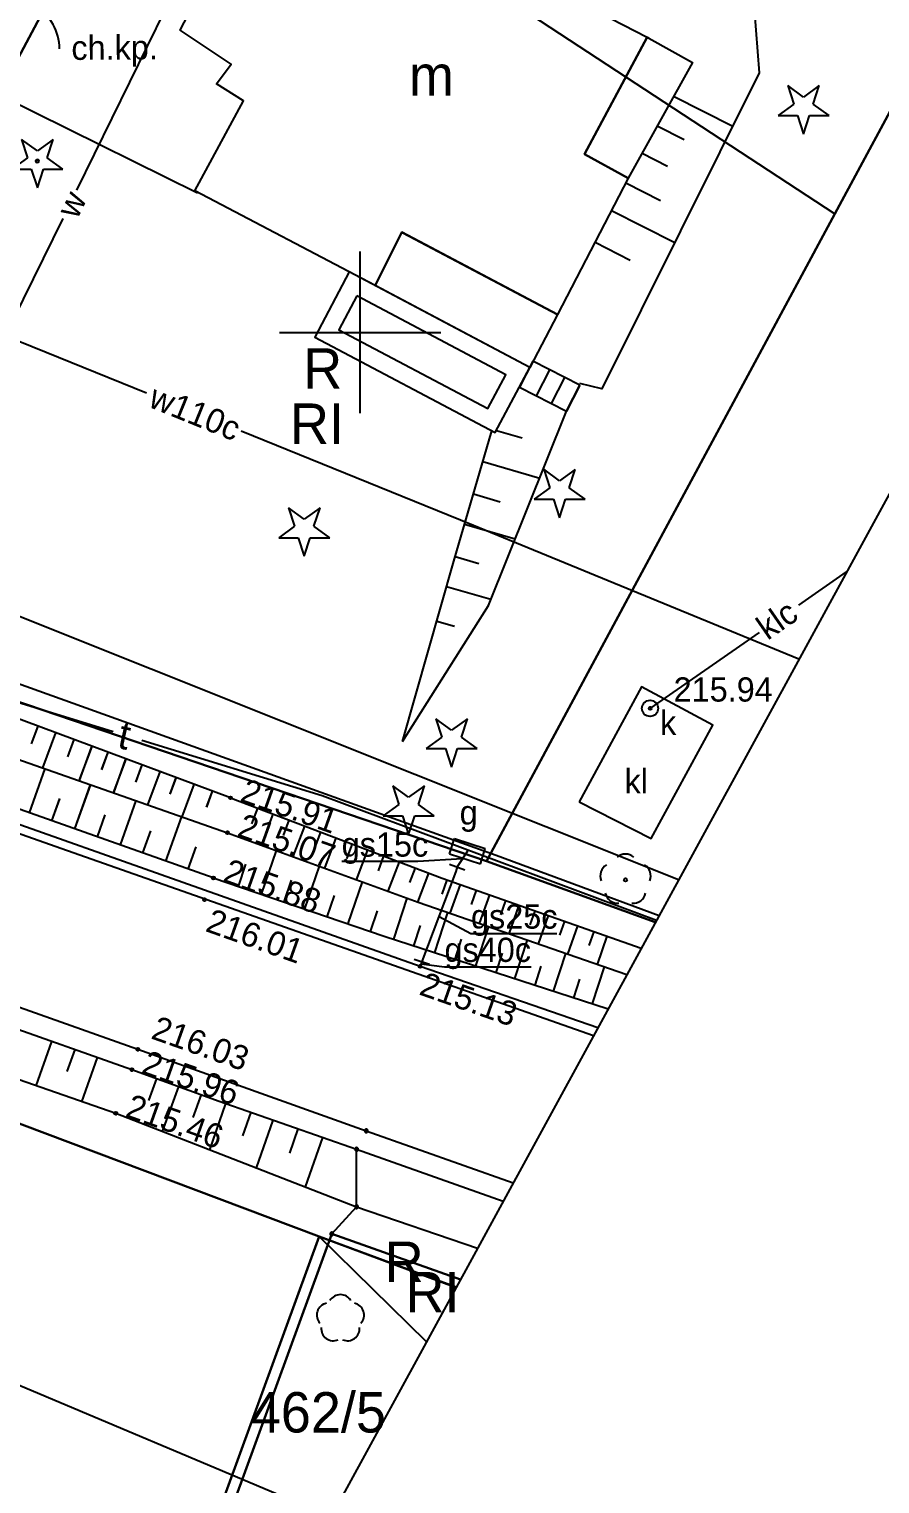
# Model space of a CAD drawing. Extents: x 7449598 to 7450455, y 5563374 to 5564952.
# Drawn here: x 7449689.76 to 7449716.08, y 5563514.35 to 5563559.39 of the extents above; entities that cross this region are included whole.
import ezdxf

# ---------------------------------------------------------------- set-up
doc = ezdxf.new("R2010")
doc.units = 0
for name, color, linetype in [('20', 7, 'Continuous'), ('60', 7, 'Continuous'), ('EBTPO_352', 7, 'Continuous'), ('EBUPO_314', 7, 'Continuous'), ('EDZPD_219', 7, 'Continuous'), ('Level 1', 7, 'Continuous'), ('Level 37', 7, 'Continuous'), ('SDRPK_420', 7, 'Continuous'), ('SDRPT_414', 7, 'Continuous'), ('SZOPO_902', 7, 'Continuous'), ('SZOPO_905', 7, 'Continuous'), ('SZZTZ_925', 7, 'Continuous'), ('SZZTZ_926', 7, 'Continuous'), ('UTTPO_586', 7, 'Continuous'), ('UWWPO_581', 7, 'Continuous'), ('Warstwa 1', 7, 'Continuous'), ('Warstwa 24', 7, 'Continuous'), ('Warstwa 26', 7, 'Continuous'), ('Warstwa 28', 7, 'Continuous'), ('Warstwa 29', 7, 'Continuous'), ('Warstwa 3', 7, 'Continuous'), ('Warstwa 39', 7, 'Continuous'), ('Warstwa 4', 7, 'Continuous'), ('Warstwa 45', 7, 'Continuous'), ('Warstwa 60', 7, 'Continuous'), ('Warstwa 8', 7, 'Continuous'), ('WUKPS_820', 7, 'Continuous'), ('WUKPS_823', 7, 'Continuous'), ('WUKPS_824', 7, 'Continuous')]:
    doc.layers.add(name, color=color, linetype=linetype)

# ---------------------------------------------------------------- blocks, each defined once
blk = doc.blocks.new('921_7')
at = {"layer": 'Warstwa 39'}
for p, q in [((-48.68669, 67.07032), (-30.0868, 9.77033)), ((0.11322, 31.67026), (-48.68669, 67.07032)), ((48.81324, 66.97016), (0.11322, 31.67026)), ((30.21316, 9.67023), (48.81324, 66.97016)), ((-30.0868, 9.77033), (-78.88682, -25.62957)), ((78.91307, -25.72982), (30.21316, 9.67023)), ((-78.88682, -25.62957), (-18.58686, -25.62967)), ((-18.58686, -25.62967), (0.01303, -83.02966)), ((0.01303, -83.02966), (18.71311, -25.72973)), ((18.71311, -25.72973), (78.91307, -25.72982))]:
    blk.add_line(p, q, dxfattribs=at)
blk.add_circle((0.01317, -0.02972), 4.5, dxfattribs=at)
for start, end in [(0, 180), (180, 0)]:
    blk.add_arc((0.01317, -0.02972), 4.5, start, end, dxfattribs=at)
blk = doc.blocks.new('140_16')
at = {"layer": 'Warstwa 45'}
blk.add_circle((0, 0), 4.5, dxfattribs=at)

msp = doc.modelspace()

# ---------------------------------------------------------------- linework, layer by layer
at = {"layer": '20'}
msp.add_lwpolyline([(7449690.075, 5563497.27), (7449699.12, 5563522.09), (7449703.1, 5563520.676)], dxfattribs=at)
at = {"layer": '60'}
for points in [[(7449700.24, 5563525.28), (7449700.24, 5563525.283), (7449700.24, 5563525.287), (7449700.239, 5563525.291), (7449700.238, 5563525.294), (7449700.237, 5563525.297), (7449700.236, 5563525.301), (7449700.234, 5563525.304), (7449700.232, 5563525.307), (7449700.23, 5563525.31), (7449700.228, 5563525.312), (7449700.226, 5563525.315), (7449700.223, 5563525.317), (7449700.22, 5563525.32), (7449700.218, 5563525.322), (7449700.214, 5563525.324), (7449700.211, 5563525.325), (7449700.208, 5563525.327), (7449700.205, 5563525.328), (7449700.201, 5563525.329), (7449700.198, 5563525.329), (7449700.194, 5563525.33), (7449700.191, 5563525.33), (7449700.187, 5563525.33), (7449700.184, 5563525.33), (7449700.18, 5563525.329), (7449700.177, 5563525.328), (7449700.174, 5563525.327), (7449700.17, 5563525.326), (7449700.167, 5563525.324), (7449700.164, 5563525.323), (7449700.161, 5563525.321), (7449700.158, 5563525.319), (7449700.156, 5563525.316), (7449700.153, 5563525.314), (7449700.151, 5563525.311), (7449700.149, 5563525.308), (7449700.147, 5563525.305), (7449700.145, 5563525.302), (7449700.144, 5563525.299), (7449700.143, 5563525.296), (7449700.141, 5563525.292), (7449700.141, 5563525.289), (7449700.14, 5563525.285), (7449700.14, 5563525.282), (7449700.14, 5563525.278), (7449700.14, 5563525.275), (7449700.141, 5563525.271), (7449700.141, 5563525.268), (7449700.143, 5563525.264), (7449700.144, 5563525.261), (7449700.145, 5563525.258), (7449700.147, 5563525.255), (7449700.149, 5563525.252), (7449700.151, 5563525.249), (7449700.153, 5563525.246), (7449700.156, 5563525.244), (7449700.158, 5563525.241), (7449700.161, 5563525.239), (7449700.164, 5563525.237), (7449700.167, 5563525.236), (7449700.17, 5563525.234), (7449700.174, 5563525.233), (7449700.177, 5563525.232), (7449700.18, 5563525.231), (7449700.184, 5563525.23), (7449700.187, 5563525.23), (7449700.191, 5563525.23), (7449700.194, 5563525.23), (7449700.198, 5563525.231), (7449700.201, 5563525.231), (7449700.205, 5563525.232), (7449700.208, 5563525.233), (7449700.211, 5563525.235), (7449700.214, 5563525.236), (7449700.218, 5563525.238), (7449700.22, 5563525.24), (7449700.223, 5563525.242), (7449700.226, 5563525.245), (7449700.228, 5563525.248), (7449700.23, 5563525.25), (7449700.232, 5563525.253), (7449700.234, 5563525.256), (7449700.236, 5563525.259), (7449700.237, 5563525.263), (7449700.238, 5563525.266), (7449700.239, 5563525.27), (7449700.24, 5563525.273), (7449700.24, 5563525.276), (7449700.24, 5563525.28)], [(7449699.94, 5563524.71), (7449699.94, 5563524.714), (7449699.94, 5563524.717), (7449699.939, 5563524.72), (7449699.938, 5563524.724), (7449699.937, 5563524.727), (7449699.936, 5563524.731), (7449699.934, 5563524.734), (7449699.932, 5563524.737), (7449699.93, 5563524.74), (7449699.928, 5563524.742), (7449699.926, 5563524.745), (7449699.923, 5563524.748), (7449699.92, 5563524.75), (7449699.918, 5563524.752), (7449699.914, 5563524.754), (7449699.911, 5563524.755), (7449699.908, 5563524.757), (7449699.905, 5563524.758), (7449699.901, 5563524.759), (7449699.898, 5563524.759), (7449699.894, 5563524.76), (7449699.891, 5563524.76), (7449699.887, 5563524.76), (7449699.884, 5563524.76), (7449699.88, 5563524.759), (7449699.877, 5563524.758), (7449699.873, 5563524.757), (7449699.87, 5563524.756), (7449699.867, 5563524.754), (7449699.864, 5563524.753), (7449699.861, 5563524.751), (7449699.858, 5563524.749), (7449699.856, 5563524.746), (7449699.853, 5563524.744), (7449699.851, 5563524.741), (7449699.849, 5563524.738), (7449699.847, 5563524.735), (7449699.845, 5563524.732), (7449699.844, 5563524.729), (7449699.843, 5563524.726), (7449699.842, 5563524.722), (7449699.841, 5563524.719), (7449699.84, 5563524.715), (7449699.84, 5563524.712), (7449699.84, 5563524.708), (7449699.84, 5563524.705), (7449699.841, 5563524.701), (7449699.842, 5563524.698), (7449699.843, 5563524.694), (7449699.844, 5563524.691), (7449699.845, 5563524.688), (7449699.847, 5563524.685), (7449699.849, 5563524.682), (7449699.851, 5563524.679), (7449699.853, 5563524.676), (7449699.856, 5563524.674), (7449699.858, 5563524.671), (7449699.861, 5563524.669), (7449699.864, 5563524.667), (7449699.867, 5563524.666), (7449699.87, 5563524.664), (7449699.873, 5563524.663), (7449699.877, 5563524.662), (7449699.88, 5563524.661), (7449699.884, 5563524.66), (7449699.887, 5563524.66), (7449699.891, 5563524.66), (7449699.894, 5563524.66), (7449699.898, 5563524.661), (7449699.901, 5563524.661), (7449699.905, 5563524.662), (7449699.908, 5563524.663), (7449699.911, 5563524.665), (7449699.914, 5563524.666), (7449699.918, 5563524.668), (7449699.92, 5563524.67), (7449699.923, 5563524.673), (7449699.926, 5563524.675), (7449699.928, 5563524.678), (7449699.93, 5563524.68), (7449699.932, 5563524.683), (7449699.934, 5563524.686), (7449699.936, 5563524.689), (7449699.937, 5563524.693), (7449699.938, 5563524.696), (7449699.939, 5563524.7), (7449699.94, 5563524.703), (7449699.94, 5563524.707), (7449699.94, 5563524.71)], [(7449699.94, 5563522.93), (7449699.94, 5563522.934), (7449699.94, 5563522.937), (7449699.939, 5563522.941), (7449699.938, 5563522.944), (7449699.937, 5563522.947), (7449699.936, 5563522.951), (7449699.934, 5563522.954), (7449699.932, 5563522.957), (7449699.93, 5563522.96), (7449699.928, 5563522.962), (7449699.926, 5563522.965), (7449699.923, 5563522.968), (7449699.92, 5563522.97), (7449699.918, 5563522.972), (7449699.914, 5563522.974), (7449699.911, 5563522.975), (7449699.908, 5563522.977), (7449699.905, 5563522.978), (7449699.901, 5563522.979), (7449699.898, 5563522.979), (7449699.894, 5563522.98), (7449699.891, 5563522.98), (7449699.887, 5563522.98), (7449699.884, 5563522.98), (7449699.88, 5563522.979), (7449699.877, 5563522.978), (7449699.873, 5563522.977), (7449699.87, 5563522.976), (7449699.867, 5563522.974), (7449699.864, 5563522.973), (7449699.861, 5563522.971), (7449699.858, 5563522.969), (7449699.856, 5563522.966), (7449699.853, 5563522.964), (7449699.851, 5563522.961), (7449699.849, 5563522.958), (7449699.847, 5563522.955), (7449699.845, 5563522.952), (7449699.844, 5563522.949), (7449699.843, 5563522.946), (7449699.842, 5563522.942), (7449699.841, 5563522.939), (7449699.84, 5563522.935), (7449699.84, 5563522.932), (7449699.84, 5563522.928), (7449699.84, 5563522.925), (7449699.841, 5563522.921), (7449699.842, 5563522.918), (7449699.843, 5563522.914), (7449699.844, 5563522.911), (7449699.845, 5563522.908), (7449699.847, 5563522.905), (7449699.849, 5563522.902), (7449699.851, 5563522.899), (7449699.853, 5563522.896), (7449699.856, 5563522.894), (7449699.858, 5563522.891), (7449699.861, 5563522.889), (7449699.864, 5563522.887), (7449699.867, 5563522.886), (7449699.87, 5563522.884), (7449699.873, 5563522.883), (7449699.877, 5563522.882), (7449699.88, 5563522.881), (7449699.884, 5563522.88), (7449699.887, 5563522.88), (7449699.891, 5563522.88), (7449699.894, 5563522.88), (7449699.898, 5563522.881), (7449699.901, 5563522.881), (7449699.905, 5563522.882), (7449699.908, 5563522.883), (7449699.911, 5563522.885), (7449699.914, 5563522.886), (7449699.918, 5563522.888), (7449699.92, 5563522.89), (7449699.923, 5563522.893), (7449699.926, 5563522.895), (7449699.928, 5563522.898), (7449699.93, 5563522.9), (7449699.932, 5563522.903), (7449699.934, 5563522.906), (7449699.936, 5563522.909), (7449699.937, 5563522.913), (7449699.938, 5563522.916), (7449699.939, 5563522.919), (7449699.94, 5563522.923), (7449699.94, 5563522.927), (7449699.94, 5563522.93)], [(7449699.17, 5563522.09), (7449699.17, 5563522.094), (7449699.169, 5563522.097), (7449699.169, 5563522.1), (7449699.168, 5563522.104), (7449699.167, 5563522.107), (7449699.166, 5563522.111), (7449699.164, 5563522.114), (7449699.162, 5563522.117), (7449699.16, 5563522.12), (7449699.158, 5563522.122), (7449699.156, 5563522.125), (7449699.153, 5563522.128), (7449699.15, 5563522.13), (7449699.147, 5563522.132), (7449699.145, 5563522.134), (7449699.141, 5563522.135), (7449699.138, 5563522.137), (7449699.135, 5563522.138), (7449699.131, 5563522.139), (7449699.128, 5563522.139), (7449699.124, 5563522.14), (7449699.121, 5563522.14), (7449699.117, 5563522.14), (7449699.114, 5563522.14), (7449699.11, 5563522.139), (7449699.107, 5563522.138), (7449699.104, 5563522.137), (7449699.1, 5563522.136), (7449699.097, 5563522.134), (7449699.094, 5563522.133), (7449699.091, 5563522.131), (7449699.088, 5563522.129), (7449699.086, 5563522.126), (7449699.083, 5563522.124), (7449699.081, 5563522.121), (7449699.079, 5563522.118), (7449699.077, 5563522.115), (7449699.075, 5563522.112), (7449699.074, 5563522.109), (7449699.072, 5563522.106), (7449699.072, 5563522.102), (7449699.071, 5563522.099), (7449699.07, 5563522.095), (7449699.07, 5563522.092), (7449699.07, 5563522.088), (7449699.07, 5563522.085), (7449699.071, 5563522.081), (7449699.072, 5563522.078), (7449699.072, 5563522.074), (7449699.074, 5563522.071), (7449699.075, 5563522.068), (7449699.077, 5563522.065), (7449699.079, 5563522.062), (7449699.081, 5563522.059), (7449699.083, 5563522.056), (7449699.086, 5563522.054), (7449699.088, 5563522.051), (7449699.091, 5563522.049), (7449699.094, 5563522.047), (7449699.097, 5563522.046), (7449699.1, 5563522.044), (7449699.104, 5563522.043), (7449699.107, 5563522.042), (7449699.11, 5563522.041), (7449699.114, 5563522.04), (7449699.117, 5563522.04), (7449699.121, 5563522.04), (7449699.124, 5563522.04), (7449699.128, 5563522.041), (7449699.131, 5563522.041), (7449699.135, 5563522.042), (7449699.138, 5563522.043), (7449699.141, 5563522.045), (7449699.145, 5563522.046), (7449699.147, 5563522.048), (7449699.15, 5563522.05), (7449699.153, 5563522.053), (7449699.156, 5563522.055), (7449699.158, 5563522.058), (7449699.16, 5563522.06), (7449699.162, 5563522.063), (7449699.164, 5563522.066), (7449699.166, 5563522.069), (7449699.167, 5563522.073), (7449699.168, 5563522.076), (7449699.169, 5563522.079), (7449699.169, 5563522.083), (7449699.17, 5563522.087), (7449699.17, 5563522.09)]]:
    msp.add_lwpolyline(points, dxfattribs=at)
at = {"layer": 'EBTPO_352'}
for p, q in [((7449705.458, 5563548.034), (7449705.869, 5563548.843)), ((7449705.924, 5563547.797), (7449706.336, 5563548.606))]:
    msp.add_line(p, q, dxfattribs=at)
at = {"layer": 'EBUPO_314'}
for points in [[(7449708.29, 5563554.77), (7449706.94, 5563555.52), (7449708.88, 5563559.14), (7449708.934, 5563559.11), (7449710.284, 5563558.36)], [(7449701.324, 5563553.082), (7449706.11, 5563550.55), (7449705.246, 5563548.918), (7449700.46, 5563551.45), (7449701.29, 5563553.1)]]:
    msp.add_lwpolyline(points, close=True, dxfattribs=at)
at = {"layer": 'EDZPD_219'}
for p, q in [((7449707.93, 5563593.25), (7449680.43, 5563541.62)), ((7449703.91, 5563533.63), (7449729.79, 5563581.76)), ((7449703.91, 5563533.63), (7449680.43, 5563541.62)), ((7449703.91, 5563533.63), (7449709.133, 5563531.736)), ((7449675.57, 5563530.74), (7449698.73, 5563522.01)), ((7449698.73, 5563522.01), (7449689.765, 5563497.382)), ((7449698.73, 5563522.01), (7449702.969, 5563520.435))]:
    msp.add_line(p, q, dxfattribs=at)
at = {"layer": 'Level 1'}
for p, q in [((7449709.696, 5563557.315), (7449711.527, 5563556.385)), ((7449709.194, 5563556.398), (7449710.021, 5563555.977)), ((7449708.723, 5563555.549), (7449709.515, 5563555.146)), ((7449708.219, 5563554.633), (7449709.292, 5563554.088)), ((7449707.777, 5563553.777), (7449709.735, 5563552.782)), ((7449707.267, 5563552.789), (7449708.359, 5563552.234)), ((7449704.214, 5563546.966), (7449705.018, 5563546.732)), ((7449703.797, 5563546), (7449705.555, 5563545.488)), ((7449703.505, 5563544.997), (7449704.334, 5563544.756)), ((7449703.234, 5563544.066), (7449704.8, 5563543.61)), ((7449702.942, 5563543.063), (7449703.675, 5563542.85)), ((7449702.676, 5563542.132), (7449704.047, 5563541.742)), ((7449702.37, 5563541.057), (7449702.916, 5563540.901))]:
    msp.add_line(p, q, dxfattribs=at)
at = {"layer": 'Level 37'}
for p, q in [((7449705.458, 5563548.034), (7449705.869, 5563548.843)), ((7449705.924, 5563547.797), (7449706.336, 5563548.606)), ((7449706.801, 5563548.369), (7449706.39, 5563547.56))]:
    msp.add_line(p, q, dxfattribs=at)
msp.add_lwpolyline([(7449706.801, 5563548.369), (7449705.346, 5563549.109), (7449704.934, 5563548.3), (7449706.39, 5563547.56)], close=True, dxfattribs=at)
at = {"layer": 'SDRPK_420'}
for points in [[(7449688.96, 5563557.29), (7449694.97, 5563554.32)], [(7449630.643, 5563550.108), (7449633.51, 5563549.09), (7449639.75, 5563546.86), (7449654.1, 5563541.71), (7449667.07, 5563537.01), (7449670.929, 5563535.637), (7449684.04, 5563531.03), (7449693.123, 5563527.806), (7449700.19, 5563525.28), (7449704.734, 5563523.67)], [(7449707.216, 5563528.22), (7449690.94, 5563533.95), (7449680.575, 5563537.601)], [(7449699.12, 5563522.09), (7449699.89, 5563522.93), (7449699.89, 5563524.71), (7449704.423, 5563523.1)]]:
    msp.add_lwpolyline(points, dxfattribs=at)
msp.add_open_spline([(7449691.16, 5563578.85), (7449687.947, 5563573.143), (7449684.75, 5563567.426), (7449681.57, 5563561.7), (7449680.707, 5563560.146), (7449679.849, 5563558.588), (7449679.03, 5563557.01), (7449678.235, 5563555.478), (7449677.517, 5563553.906), (7449676.73, 5563552.37), (7449675.334, 5563549.646), (7449674.128, 5563546.757), (7449672.48, 5563544.23), (7449671.935, 5563543.394), (7449671.017, 5563542.729), (7449670.15, 5563542.28), (7449669.57, 5563541.979), (7449668.78, 5563541.781), (7449668.14, 5563541.98), (7449667.916, 5563542.05), (7449667.691, 5563542.121), (7449667.467, 5563542.192)], degree=3, dxfattribs=at)
at = {"layer": 'SDRPT_414'}
msp.add_line((7449699.89, 5563522.93), (7449703.633, 5563521.653), dxfattribs=at)
at = {"layer": 'SZOPO_902'}
msp.add_lwpolyline([(7449703.1, 5563520.676), (7449699.12, 5563522.09), (7449690.075, 5563497.27)], dxfattribs=at)
at = {"layer": 'SZOPO_905'}
msp.add_arc((7449689.197, 5563558.79), 1.5, 359.6669, 59.6669, dxfattribs=at)
at = {"layer": 'SZZTZ_925'}
for p, q in [((7449713.233, 5563557.641), (7449713.419, 5563557.068)), ((7449713.721, 5563557.287), (7449713.233, 5563557.641)), ((7449714.208, 5563557.64), (7449713.721, 5563557.287)), ((7449714.022, 5563557.067), (7449714.208, 5563557.64)), ((7449713.419, 5563557.068), (7449712.931, 5563556.714)), ((7449714.509, 5563556.713), (7449714.022, 5563557.067)), ((7449712.931, 5563556.714), (7449713.534, 5563556.714)), ((7449713.534, 5563556.714), (7449713.72, 5563556.14)), ((7449713.72, 5563556.14), (7449713.907, 5563556.713)), ((7449713.907, 5563556.713), (7449714.509, 5563556.713)), ((7449705.683, 5563545.761), (7449705.869, 5563545.188)), ((7449706.171, 5563545.407), (7449705.683, 5563545.761)), ((7449706.658, 5563545.76), (7449706.171, 5563545.407)), ((7449706.472, 5563545.187), (7449706.658, 5563545.76)), ((7449705.869, 5563545.188), (7449705.381, 5563544.834)), ((7449706.959, 5563544.833), (7449706.472, 5563545.187)), ((7449705.381, 5563544.834), (7449705.984, 5563544.834)), ((7449705.984, 5563544.834), (7449706.17, 5563544.26)), ((7449706.17, 5563544.26), (7449706.357, 5563544.833)), ((7449706.357, 5563544.833), (7449706.959, 5563544.833)), ((7449697.783, 5563544.571), (7449697.969, 5563543.998)), ((7449698.271, 5563544.217), (7449697.783, 5563544.571)), ((7449698.758, 5563544.57), (7449698.271, 5563544.217)), ((7449698.572, 5563543.997), (7449698.758, 5563544.57)), ((7449697.969, 5563543.998), (7449697.481, 5563543.644)), ((7449699.059, 5563543.643), (7449698.572, 5563543.997)), ((7449697.481, 5563543.644), (7449698.084, 5563543.644)), ((7449698.084, 5563543.644), (7449698.27, 5563543.07)), ((7449698.27, 5563543.07), (7449698.457, 5563543.643)), ((7449698.457, 5563543.643), (7449699.059, 5563543.643)), ((7449702.343, 5563538.041), (7449702.529, 5563537.468)), ((7449702.831, 5563537.687), (7449702.343, 5563538.041)), ((7449703.318, 5563538.04), (7449702.831, 5563537.687)), ((7449703.132, 5563537.467), (7449703.318, 5563538.04)), ((7449702.529, 5563537.468), (7449702.041, 5563537.114)), ((7449703.619, 5563537.113), (7449703.132, 5563537.467)), ((7449702.041, 5563537.114), (7449702.644, 5563537.114)), ((7449702.644, 5563537.114), (7449702.83, 5563536.54)), ((7449702.83, 5563536.54), (7449703.017, 5563537.113)), ((7449703.017, 5563537.113), (7449703.619, 5563537.113)), ((7449701.013, 5563535.961), (7449701.199, 5563535.388)), ((7449701.501, 5563535.607), (7449701.013, 5563535.961)), ((7449701.988, 5563535.96), (7449701.501, 5563535.607)), ((7449701.802, 5563535.387), (7449701.988, 5563535.96)), ((7449701.199, 5563535.388), (7449700.711, 5563535.034)), ((7449702.289, 5563535.033), (7449701.802, 5563535.387)), ((7449700.711, 5563535.034), (7449701.314, 5563535.034)), ((7449701.314, 5563535.034), (7449701.5, 5563534.46)), ((7449701.5, 5563534.46), (7449701.687, 5563535.033)), ((7449701.687, 5563535.033), (7449702.289, 5563535.033))]:
    msp.add_line(p, q, dxfattribs=at)
at = {"layer": 'SZZTZ_926'}
for centre, start, end in [((7449699.033, 5563519.576), 102.1471, 221.8529), ((7449699.39, 5563519.835), 30.1471, 149.8529), ((7449699.747, 5563519.576), 318.1471, 77.8529), ((7449699.17, 5563519.157), 174.1472, 293.8529), ((7449699.61, 5563519.157), 246.1471, 5.8529)]:
    msp.add_arc(centre, 0.375, start, end, dxfattribs=at)
at = {"layer": 'UTTPO_586'}
msp.add_line((7449709.853, 5563533.056), (7449689.424, 5563541.211), dxfattribs=at)
for points in [[(7449669.311, 5563545.081), (7449679.065, 5563542.779), (7449688.698, 5563538.766), (7449692.355, 5563537.645)], [(7449693.241, 5563537.373), (7449698.828, 5563535.659), (7449709.172, 5563531.807)]]:
    msp.add_lwpolyline(points, dxfattribs=at)
at = {"layer": 'UWWPO_581'}
for points in [[(7449691.238, 5563554.407), (7449696.15, 5563564.447), (7449698.415, 5563563.474)], [(7449688.979, 5563549.791), (7449688.979, 5563549.791), (7449690.807, 5563553.527)], [(7449687.973, 5563518.025), (7449699.096, 5563513.336)]]:
    msp.add_lwpolyline(points, dxfattribs=at)
at = {"layer": 'Warstwa 1'}
for p, q in [((7449713.569, 5563541.556), (7449715.053, 5563542.587)), ((7449682.65, 5563541.56), (7449704.21, 5563533.82)), ((7449708.97, 5563538.36), (7449712.352, 5563540.711)), ((7449691.315, 5563536.122), (7449691.687, 5563537.147)), ((7449692.18, 5563536.969), (7449691.995, 5563536.458)), ((7449692.376, 5563535.749), (7449692.744, 5563536.764)), ((7449693.237, 5563536.586), (7449693.054, 5563536.08)), ((7449690.243, 5563536.499), (7449689.758, 5563535.13)), ((7449694.294, 5563536.203), (7449694.112, 5563535.702)), ((7449691.652, 5563536.004), (7449691.165, 5563534.631)), ((7449695.421, 5563535.795), (7449695.242, 5563535.299)), ((7449690.461, 5563534.881), (7449690.704, 5563535.566)), ((7449693.06, 5563535.508), (7449692.572, 5563534.132)), ((7449691.869, 5563534.382), (7449692.112, 5563535.069)), ((7449694.469, 5563535.013), (7449693.98, 5563533.633)), ((7449693.276, 5563533.883), (7449693.52, 5563534.572)), ((7449702.768, 5563533.854), (7449702.92, 5563534.33)), ((7449702.92, 5563534.33), (7449703.872, 5563534.026)), ((7449694.683, 5563533.384), (7449694.928, 5563534.074)), ((7449703.32, 5563533.94), (7449703, 5563533.45)), ((7449703.72, 5563533.55), (7449703.872, 5563534.026)), ((7449702.765, 5563533.536), (7449703.235, 5563533.364)), ((7449702.768, 5563533.854), (7449703.72, 5563533.55)), ((7449704.21, 5563533.82), (7449709.248, 5563531.946)), ((7449701.673, 5563530.599), (7449702.147, 5563530.441)), ((7449701.91, 5563530.52), (7449701.86, 5563530.37)), ((7449689.978, 5563526.678), (7449690.463, 5563528.05)), ((7449691.169, 5563527.8), (7449690.927, 5563527.115)), ((7449691.391, 5563526.183), (7449691.875, 5563527.55))]:
    msp.add_line(p, q, dxfattribs=at)
for points in [[(7449693.391, 5563548.121), (7449689.09, 5563549.86), (7449674.36, 5563555.71)], [(7449713.578, 5563539.883), (7449703.11, 5563544.19), (7449696.314, 5563546.938)], [(7449707.353, 5563528.472), (7449701.86, 5563530.37), (7449680.98, 5563537.76), (7449666.32, 5563542.92), (7449664.034, 5563543.745)], [(7449703.16, 5563533.7), (7449701.79, 5563533.62), (7449699.429, 5563533.62)], [(7449703, 5563533.45), (7449702.96, 5563533.31), (7449701.91, 5563530.52)], [(7449702.44, 5563531.92), (7449703.43, 5563531.39), (7449706.084, 5563531.39)], [(7449701.89, 5563530.45), (7449702.61, 5563530.36), (7449705.29, 5563530.36)]]:
    msp.add_lwpolyline(points, dxfattribs=at)
msp.add_lwpolyline([(7449706.78, 5563535.47), (7449709, 5563534.33), (7449710.91, 5563537.84), (7449708.71, 5563539.03)], close=True, dxfattribs=at)
for centre, radius in [((7449708.97, 5563538.36), 0.25), ((7449708.97, 5563538.36), 0.045), ((7449708.21, 5563533.05), 0.05), ((7449701.86, 5563530.37), 0.045)]:
    msp.add_circle(centre, radius, dxfattribs=at)
for centre, start, end in [((7449707.83, 5563533.174), 121.3077, 202.5477), ((7449708.21, 5563533.45), 49.2717, 130.7283), ((7449708.59, 5563533.174), 337.4523, 58.6923), ((7449707.975, 5563532.726), 193.2212, 274.8714), ((7449708.445, 5563532.726), 265.1286, 346.7788)]:
    msp.add_arc(centre, 0.4, start, end, dxfattribs=at)
at = {"layer": 'Warstwa 29'}
for p, q in [((7449694.05, 5563567.2), (7449687.94, 5563555.72)), ((7449687.94, 5563555.72), (7449694.05, 5563567.2)), ((7449694.05, 5563567.2), (7449714.69, 5563553.67)), ((7449714.69, 5563553.67), (7449720.51, 5563564.5)), ((7449720.51, 5563564.5), (7449714.69, 5563553.67)), ((7449703.91, 5563533.63), (7449714.69, 5563553.67)), ((7449714.69, 5563553.67), (7449703.91, 5563533.63)), ((7449680.43, 5563541.62), (7449703.91, 5563533.63)), ((7449703.91, 5563533.63), (7449680.43, 5563541.62)), ((7449703.91, 5563533.63), (7449709.133, 5563531.736)), ((7449709.133, 5563531.736), (7449703.91, 5563533.63)), ((7449698.73, 5563522.01), (7449678.24, 5563529.73)), ((7449678.24, 5563529.73), (7449698.73, 5563522.01)), ((7449698.73, 5563522.01), (7449689.765, 5563497.382)), ((7449689.765, 5563497.382), (7449698.73, 5563522.01)), ((7449702.969, 5563520.436), (7449698.73, 5563522.01)), ((7449702.049, 5563518.749), (7449698.73, 5563522.01)), ((7449698.73, 5563522.01), (7449702.969, 5563520.436))]:
    msp.add_line(p, q, dxfattribs=at)
at = {"layer": 'Warstwa 3'}
msp.add_lwpolyline([(7449699.15, 5563564.15), (7449704.06, 5563561.63), (7449708.88, 5563559.14), (7449706.94, 5563555.52), (7449708.29, 5563554.77), (7449706.11, 5563550.55), (7449701.29, 5563553.1), (7449700.46, 5563551.45), (7449694.89, 5563554.38), (7449696.39, 5563557.17), (7449695.56, 5563557.7), (7449696.01, 5563558.3), (7449694.43, 5563559.36), (7449696.39, 5563563.12), (7449697.97, 5563562.37), (7449698.79, 5563564.33)], close=True, dxfattribs=at)
at = {"layer": 'Warstwa 39'}
for points in [[(7449699.665, 5563551.871), (7449698.599, 5563549.855), (7449704.18, 5563546.902), (7449705.246, 5563548.918)], [(7449699.894, 5563551.127), (7449699.342, 5563550.084), (7449703.951, 5563547.645), (7449704.503, 5563548.689)]]:
    msp.add_lwpolyline(points, close=True, dxfattribs=at)
at = {"layer": 'Warstwa 60'}
for p, q in [((7449700, 5563547.5), (7449700, 5563552.5)), ((7449697.5, 5563550), (7449702.5, 5563550))]:
    msp.add_line(p, q, dxfattribs=at)
at = {"layer": 'Warstwa 8'}
msp.add_lwpolyline([(7450242.249, 5564757.195), (7450281.761, 5564736.224), (7450381.947, 5564923.763), (7450454.953, 5564884.917), (7450405.405, 5564791.854), (7450392.833, 5564798.548), (7450342.944, 5564703.75), (7450227.046, 5564484.373), (7450154.831, 5564348.788), (7449690.291, 5563497.193), (7449618.905, 5563522.751), (7449629.01, 5563547.14), (7449943.259, 5564118.2), (7449916.282, 5564132.943), (7449953.147, 5564197.693), (7449979.298, 5564183.674), (7450084.831, 5564375.475), (7450052.492, 5564392.854)], close=True, dxfattribs=at)
at = {"layer": 'WUKPS_820'}
for p, q in [((7449690.024, 5563537.809), (7449689.82, 5563537.262)), ((7449690.181, 5563536.517), (7449690.585, 5563537.6)), ((7449691.146, 5563537.392), (7449690.946, 5563536.855)), ((7449691.311, 5563536.12), (7449691.707, 5563537.183)), ((7449692.198, 5563537), (7449692.002, 5563536.473)), ((7449692.37, 5563535.748), (7449692.759, 5563536.791)), ((7449693.25, 5563536.608), (7449693.057, 5563536.091)), ((7449690.242, 5563536.496), (7449689.757, 5563535.13)), ((7449693.43, 5563535.376), (7449693.811, 5563536.4)), ((7449694.302, 5563536.217), (7449694.113, 5563535.71)), ((7449691.65, 5563536.001), (7449691.165, 5563534.631)), ((7449694.489, 5563535.004), (7449694.863, 5563536.008)), ((7449695.424, 5563535.799), (7449695.239, 5563535.302)), ((7449690.461, 5563534.881), (7449690.704, 5563535.564)), ((7449693.059, 5563535.506), (7449692.572, 5563534.132)), ((7449696.822, 5563535.273), (7449696.639, 5563534.79)), ((7449691.869, 5563534.382), (7449692.112, 5563535.068)), ((7449694.468, 5563535.011), (7449693.98, 5563533.633)), ((7449696.946, 5563534.128), (7449697.31, 5563535.087)), ((7449697.798, 5563534.902), (7449697.617, 5563534.426)), ((7449693.276, 5563533.883), (7449693.52, 5563534.571)), ((7449697.927, 5563533.771), (7449698.286, 5563534.717)), ((7449698.774, 5563534.532), (7449698.596, 5563534.062)), ((7449698.908, 5563533.413), (7449699.262, 5563534.347)), ((7449694.683, 5563533.384), (7449694.928, 5563534.074)), ((7449697.399, 5563533.963), (7449696.938, 5563532.606)), ((7449699.75, 5563534.162), (7449699.575, 5563533.698)), ((7449699.889, 5563533.055), (7449700.239, 5563533.977)), ((7449696.233, 5563532.845), (7449696.466, 5563533.532)), ((7449698.73, 5563533.478), (7449698.279, 5563532.15)), ((7449700.727, 5563533.791), (7449700.553, 5563533.334)), ((7449700.87, 5563532.697), (7449701.215, 5563533.606)), ((7449701.703, 5563533.421), (7449701.532, 5563532.97)), ((7449697.644, 5563532.366), (7449697.872, 5563533.037)), ((7449700.06, 5563532.993), (7449699.619, 5563531.695)), ((7449701.781, 5563532.365), (7449702.121, 5563533.262)), ((7449702.68, 5563533.054), (7449702.523, 5563532.609)), ((7449698.984, 5563531.911), (7449699.207, 5563532.567)), ((7449702.786, 5563532.017), (7449703.1, 5563532.907)), ((7449703.589, 5563532.734), (7449703.433, 5563532.29)), ((7449703.697, 5563531.7), (7449704.009, 5563532.587)), ((7449700.324, 5563531.455), (7449700.542, 5563532.096)), ((7449701.443, 5563532.488), (7449701.03, 5563531.219)), ((7449704.499, 5563532.414), (7449704.343, 5563531.972)), ((7449704.608, 5563531.383), (7449704.919, 5563532.267)), ((7449705.409, 5563532.094), (7449705.254, 5563531.654)), ((7449701.666, 5563531.012), (7449701.87, 5563531.639)), ((7449702.706, 5563532.045), (7449702.302, 5563530.805)), ((7449703.969, 5563531.606), (7449703.574, 5563530.391)), ((7449705.519, 5563531.066), (7449705.829, 5563531.947)), ((7449706.318, 5563531.774), (7449706.164, 5563531.335)), ((7449706.43, 5563530.749), (7449706.738, 5563531.626)), ((7449702.938, 5563530.598), (7449703.138, 5563531.212)), ((7449705.163, 5563531.191), (7449704.775, 5563530)), ((7449707.228, 5563531.454), (7449707.074, 5563531.016)), ((7449707.34, 5563530.432), (7449707.648, 5563531.306)), ((7449704.21, 5563530.184), (7449704.405, 5563530.785)), ((7449706.356, 5563530.775), (7449705.976, 5563529.609)), ((7449705.411, 5563529.793), (7449705.602, 5563530.382)), ((7449707.549, 5563530.359), (7449707.177, 5563529.218)), ((7449706.612, 5563529.402), (7449706.8, 5563529.978)), ((7449693.696, 5563526.901), (7449693.449, 5563526.215)), ((7449693.888, 5563525.262), (7449694.389, 5563526.651)), ((7449695.082, 5563526.401), (7449694.828, 5563525.698)), ((7449695.344, 5563524.696), (7449695.846, 5563526.127)), ((7449696.613, 5563525.859), (7449696.357, 5563525.13)), ((7449696.791, 5563524.133), (7449697.31, 5563525.614)), ((7449698.077, 5563525.345), (7449697.813, 5563524.592)), ((7449698.307, 5563523.544), (7449698.844, 5563525.077))]:
    msp.add_line(p, q, dxfattribs=at)
at = {"layer": 'WUKPS_823'}
msp.add_line((7449670.272, 5563535.191), (7449692.934, 5563527.176), dxfattribs=at)
for points in [[(7449695.985, 5563535.59), (7449682.66, 5563540.55), (7449681.58, 5563544.33), (7449688.37, 5563557.73)], [(7449701.31, 5563537.33), (7449702.9, 5563542.92), (7449704.076, 5563546.957)], [(7449695.457, 5563533.109), (7449680.82, 5563538.298)], [(7449695.985, 5563535.59), (7449702.54, 5563533.104), (7449708.698, 5563530.937)], [(7449695.457, 5563533.109), (7449700.747, 5563531.311), (7449707.672, 5563529.056)], [(7449692.934, 5563527.176), (7449695.637, 5563526.201), (7449699.89, 5563524.71)]]:
    msp.add_lwpolyline(points, dxfattribs=at)
at = {"layer": 'WUKPS_824'}
for p, q in [((7449669.734, 5563533.76), (7449692.436, 5563525.825)), ((7449692.436, 5563525.825), (7449699.89, 5563522.93))]:
    msp.add_line(p, q, dxfattribs=at)
for points in [[(7449706.894, 5563560.166), (7449709.07, 5563562.83), (7449712.14, 5563560.69), (7449712.35, 5563558.04), (7449707.48, 5563548.25), (7449706.8, 5563548.42)], [(7449687.61, 5563557.92), (7449680.56, 5563544.44), (7449681.37, 5563541.6), (7449682.26, 5563539.3), (7449695.896, 5563534.51)], [(7449701.31, 5563537.33), (7449703.97, 5563541.55), (7449706.39, 5563547.56)], [(7449695.896, 5563534.51), (7449701.797, 5563532.361), (7449708.25, 5563530.117)]]:
    msp.add_lwpolyline(points, dxfattribs=at)

# ---------------------------------------------------------------- block references
at = {"layer": 'Warstwa 39', "xscale": 0.010000000000000002, "yscale": 0.010000000000000002, "rotation": 0.066434}
msp.add_blockref('921_7', (7449690.011, 5563555.306), dxfattribs=at)
at = {"layer": 'Warstwa 45', "xscale": 0.010000000000000002, "yscale": 0.010000000000000002, "rotation": 0.066434}
for p in [(7449695.985, 5563535.59), (7449695.896, 5563534.51), (7449695.457, 5563533.109), (7449695.188, 5563532.439), (7449693.123, 5563527.806), (7449692.934, 5563527.176), (7449692.436, 5563525.825)]:
    msp.add_blockref('140_16', p, dxfattribs=at)

# ---------------------------------------------------------------- texts
at = {"layer": 'UTTPO_586'}
msp.add_text('t', height=0.9, rotation=347.7391, dxfattribs=at).set_placement((7449692.457, 5563537.141))
at = {"layer": 'UWWPO_581'}
msp.add_text('w', height=0.75, rotation=64.2911, dxfattribs=at).set_placement((7449691.247, 5563553.477))
at = {"layer": 'Warstwa 1'}
for s, rotation, p in [('ch.kp.', 0.3704, (7449691.067, 5563558.436)), ('w110c', 337.9804, (7449693.41, 5563547.71)), ('klc', 34.7974, (7449712.606, 5563540.448)), ('215.13', 340.7449, (7449701.79, 5563529.51))]:
    msp.add_text(s, height=0.75, rotation=rotation, dxfattribs=at).set_placement(p)
for s, p in [('215.94', (7449709.7, 5563538.57)), ('k', (7449709.28, 5563537.54)), ('kl', (7449708.18, 5563535.73)), ('g', (7449703.08, 5563534.76)), ('gs15c', (7449699.429, 5563533.77)), ('gs25c', (7449703.43, 5563531.54)), ('gs40c', (7449702.61, 5563530.51))]:
    msp.add_text(s, height=0.75, dxfattribs=at).set_placement(p)
at = {"layer": 'Warstwa 24'}
msp.add_text('462/5', height=1.25, dxfattribs=at).set_placement((7449696.616, 5563515.941))
at = {"layer": 'Warstwa 26'}
for p in [(7449697.83, 5563546.55), (7449701.403, 5563519.66)]:
    msp.add_text('RI', height=1.25, dxfattribs=at).set_placement(p)
at = {"layer": 'Warstwa 28'}
for p in [(7449698.238, 5563548.26), (7449700.759, 5563520.602)]:
    msp.add_text('R', height=1.25, dxfattribs=at).set_placement(p)
at = {"layer": 'Warstwa 4'}
msp.add_text('m', height=1.25, dxfattribs=at).set_placement((7449701.51, 5563557.33))
at = {"layer": 'Warstwa 45'}
for s, p in [(' 215.91', (7449695.985, 5563535.59)), (' 215.07', (7449695.896, 5563534.51)), (' 215.88', (7449695.457, 5563533.109)), (' 216.01', (7449694.916, 5563531.565)), (' 216.03', (7449693.232, 5563528.243)), (' 215.96', (7449692.934, 5563527.176)), (' 215.46', (7449692.436, 5563525.825))]:
    msp.add_text(s, height=0.75, rotation=340.4576, dxfattribs=at).set_placement(p)

doc.saveas('drawing.dxf')
